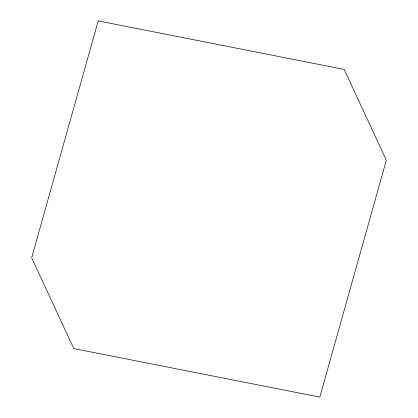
<?xml version="1.0" encoding="UTF-8"?>
<svg xmlns="http://www.w3.org/2000/svg" width="418" height="418" viewBox="0 0 418 418"><rect width="100%" height="100%" fill="white"/><g stroke="black" fill="none" stroke-linecap="round" stroke-linejoin="round"><path stroke-width="0.63" d="M98.193 20.9L31.663 257.796L73.808 348.586L319.807 397.1L386.336 160.204L344.192 69.414L98.193 20.9"/></g></svg>
